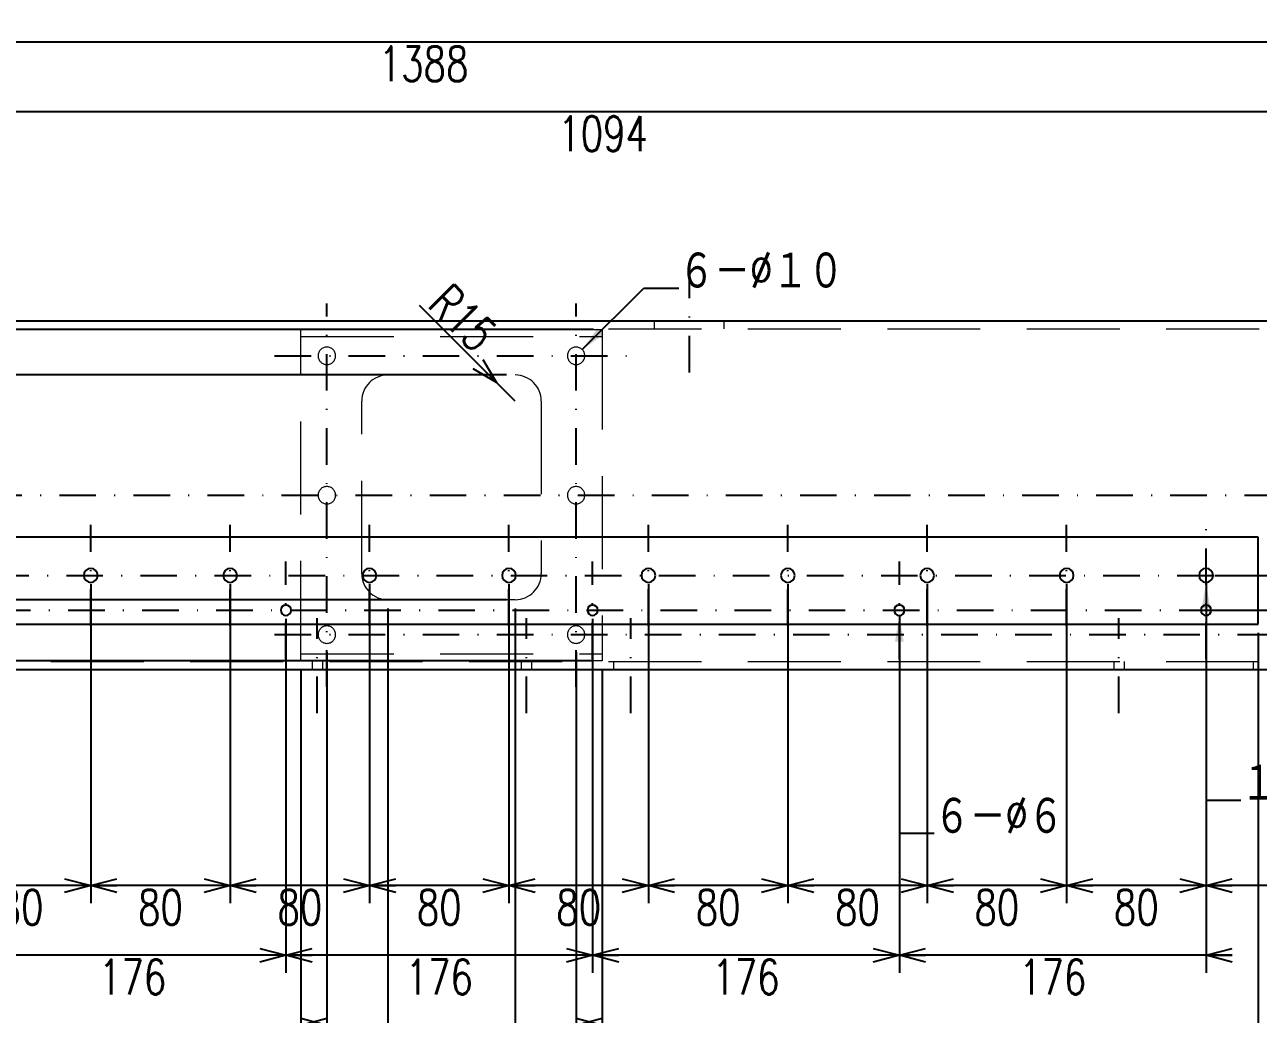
# Model space of a CAD drawing. Header units: millimetres. Extents: x 5 to 415, y 5 to 292.
# Drawn here: x 164.2 to 305.8, y 64.7 to 178.3 of the extents above; entities that cross this region are included whole.
import ezdxf

# ---------------------------------------------------------------- set-up
doc = ezdxf.new("R2010")
doc.units = ezdxf.units.MM
doc.header["$LTSCALE"] = 8.4
doc.linetypes.add('DASHDOT', pattern=[1, 0.5, -0.25, 0, -0.25])
doc.linetypes.add('HIDDEN', pattern=[1.905, 1.27, -0.635])
doc.layers.add('1', color=7, linetype='CONTINUOUS')
doc.styles.add('VF003', font='txt.shx', dxfattribs={"width": 0.75})
doc.dimstyles.new('GEN002', dxfattribs={"dimtxt": 4, "dimasz": 3, "dimexe": 2, "dimexo": 1, "dimgap": 0.5, "dimtad": 3, "dimlfac": 5, "dimdsep": 46, "dimtxsty": 'VF003', "dimblk1": 'OPEN30', "dimblk2": 'OPEN30', "dimsah": 1, "dimcen": 1, "dimclrd": 3, "dimclre": 3, "dimclrt": 7, "dimazin": 3, "dimtfac": 1, "dimtmove": 0, "dimatfit": 3})
doc.dimstyles.new('GEN003', dxfattribs={"dimtxt": 4, "dimasz": 3, "dimexe": 2, "dimexo": 1, "dimgap": 0.5, "dimtad": 3, "dimlfac": 5, "dimdsep": 46, "dimtxsty": 'VF003', "dimblk1": 'OPEN30', "dimblk2": 'OPEN30', "dimsah": 1, "dimcen": 1, "dimclrd": 3, "dimclre": 3, "dimclrt": 7, "dimazin": 3, "dimtfac": 1, "dimtmove": 0, "dimatfit": 3})
doc.dimstyles.new('GEN004', dxfattribs={"dimtxt": 4, "dimasz": 3, "dimexe": 2, "dimexo": 1, "dimgap": 0.5, "dimtad": 3, "dimlfac": 5, "dimdsep": 46, "dimtxsty": 'VF003', "dimblk1": 'OPEN30', "dimblk2": 'OPEN30', "dimsah": 1, "dimcen": 1, "dimclrd": 3, "dimclre": 3, "dimclrt": 7, "dimazin": 3, "dimtfac": 1, "dimtmove": 0, "dimatfit": 3})
doc.dimstyles.new('GEN005', dxfattribs={"dimtxt": 4, "dimasz": 3, "dimexe": 2, "dimexo": 1, "dimgap": 0.5, "dimtad": 3, "dimlfac": 5, "dimdsep": 46, "dimtxsty": 'VF003', "dimblk1": 'OPEN30', "dimblk2": 'OPEN30', "dimsah": 1, "dimcen": 1, "dimclrd": 3, "dimclre": 3, "dimclrt": 7, "dimazin": 3, "dimtfac": 1, "dimtmove": 0, "dimatfit": 3})
doc.dimstyles.new('GEN006', dxfattribs={"dimtxt": 4, "dimasz": 3, "dimexe": 2, "dimexo": 1, "dimgap": 0.5, "dimtad": 3, "dimlfac": 5, "dimdsep": 46, "dimtxsty": 'VF003', "dimblk1": 'OPEN30', "dimblk2": 'OPEN30', "dimsah": 1, "dimcen": 1, "dimclrd": 3, "dimclre": 3, "dimclrt": 7, "dimazin": 3, "dimtfac": 1, "dimtmove": 0, "dimatfit": 3})
doc.dimstyles.new('GEN007', dxfattribs={"dimtxt": 4, "dimasz": 3, "dimexe": 2, "dimexo": 1, "dimgap": 0.5, "dimtad": 3, "dimlfac": 5, "dimdsep": 46, "dimtxsty": 'VF003', "dimblk1": 'OPEN30', "dimblk2": 'OPEN30', "dimsah": 1, "dimcen": 1, "dimclrd": 3, "dimclre": 3, "dimclrt": 7, "dimazin": 3, "dimtfac": 1, "dimtmove": 0, "dimatfit": 3})
doc.dimstyles.new('GEN008', dxfattribs={"dimtxt": 4, "dimasz": 3, "dimexe": 2, "dimexo": 1, "dimgap": 0.5, "dimtad": 3, "dimlfac": 5, "dimdsep": 46, "dimtxsty": 'VF003', "dimblk1": 'OPEN30', "dimblk2": 'OPEN30', "dimsah": 1, "dimcen": 1, "dimclrd": 3, "dimclre": 3, "dimclrt": 7, "dimazin": 3, "dimtfac": 1, "dimtmove": 0, "dimatfit": 3})
doc.dimstyles.new('GEN009', dxfattribs={"dimtxt": 4, "dimasz": 3, "dimexe": 2, "dimexo": 1, "dimgap": 0.5, "dimtad": 3, "dimlfac": 5, "dimdsep": 46, "dimtxsty": 'VF003', "dimblk1": 'OPEN30', "dimblk2": 'OPEN30', "dimsah": 1, "dimcen": 1, "dimclrd": 3, "dimclre": 3, "dimclrt": 7, "dimazin": 3, "dimtfac": 1, "dimtmove": 0, "dimatfit": 3})
doc.dimstyles.new('GEN010', dxfattribs={"dimtxt": 4, "dimasz": 3, "dimexe": 2, "dimexo": 1, "dimgap": 0.5, "dimtad": 3, "dimlfac": 5, "dimdsep": 46, "dimtxsty": 'VF003', "dimblk1": 'OPEN30', "dimblk2": 'OPEN30', "dimsah": 1, "dimcen": 1, "dimclrd": 3, "dimclre": 3, "dimclrt": 7, "dimazin": 3, "dimtfac": 1, "dimtmove": 0, "dimatfit": 3})
doc.dimstyles.new('GEN011', dxfattribs={"dimtxt": 4, "dimasz": 3, "dimexe": 2, "dimexo": 1, "dimgap": 0.5, "dimtad": 3, "dimlfac": 5, "dimdsep": 46, "dimtxsty": 'VF003', "dimblk1": 'OPEN30', "dimblk2": 'OPEN30', "dimsah": 1, "dimcen": 1, "dimclrd": 3, "dimclre": 3, "dimclrt": 7, "dimazin": 3, "dimtfac": 1, "dimtmove": 0, "dimatfit": 3})
doc.dimstyles.new('GEN014', dxfattribs={"dimtxt": 4, "dimasz": 3, "dimexe": 2, "dimexo": 1, "dimgap": 0.5, "dimtad": 3, "dimlfac": 5, "dimdsep": 46, "dimtxsty": 'VF003', "dimblk1": 'OPEN30', "dimblk2": 'OPEN30', "dimsah": 1, "dimcen": 1, "dimclrd": 3, "dimclre": 3, "dimclrt": 7, "dimazin": 3, "dimtfac": 1, "dimtmove": 0, "dimatfit": 3})
doc.dimstyles.new('GEN015', dxfattribs={"dimtxt": 4, "dimasz": 3, "dimexe": 2, "dimexo": 1, "dimgap": 0.5, "dimtad": 3, "dimlfac": 5, "dimdsep": 46, "dimtxsty": 'VF003', "dimblk1": 'OPEN30', "dimblk2": 'OPEN30', "dimsah": 1, "dimcen": 1, "dimclrd": 3, "dimclre": 3, "dimclrt": 7, "dimazin": 3, "dimtfac": 1, "dimtmove": 0, "dimatfit": 3})
doc.dimstyles.new('GEN016', dxfattribs={"dimtxt": 4, "dimasz": 3, "dimexe": 2, "dimexo": 1, "dimgap": 0.5, "dimtad": 3, "dimlfac": 5, "dimdsep": 46, "dimtxsty": 'VF003', "dimblk1": 'OPEN30', "dimblk2": 'OPEN30', "dimsah": 1, "dimcen": 1, "dimclrd": 3, "dimclre": 3, "dimclrt": 7, "dimazin": 3, "dimtfac": 1, "dimtmove": 0, "dimatfit": 3})
doc.dimstyles.new('GEN017', dxfattribs={"dimtxt": 4, "dimasz": 3, "dimexe": 2, "dimexo": 1, "dimgap": 0.5, "dimtad": 3, "dimlfac": 5, "dimdsep": 46, "dimtxsty": 'VF003', "dimblk1": 'OPEN30', "dimblk2": 'OPEN30', "dimsah": 1, "dimcen": 1, "dimclrd": 3, "dimclre": 3, "dimclrt": 7, "dimazin": 3, "dimtfac": 1, "dimtmove": 0, "dimatfit": 3})
doc.dimstyles.new('GEN019', dxfattribs={"dimtxt": 4, "dimasz": 3, "dimexe": 2, "dimexo": 1, "dimgap": 0.5, "dimtad": 3, "dimlfac": 5, "dimdsep": 46, "dimtxsty": 'VF003', "dimblk1": 'OPEN30', "dimblk2": 'OPEN30', "dimsah": 1, "dimcen": 1, "dimclrd": 3, "dimclre": 3, "dimclrt": 7, "dimazin": 3, "dimtfac": 1, "dimtmove": 0, "dimatfit": 3})
doc.dimstyles.new('GEN020', dxfattribs={"dimtxt": 4, "dimasz": 3, "dimexe": 2, "dimexo": 1, "dimgap": 0.5, "dimtad": 3, "dimlfac": 5, "dimdsep": 46, "dimtxsty": 'VF003', "dimblk1": 'OPEN30', "dimblk2": 'OPEN30', "dimsah": 1, "dimcen": 1, "dimclrd": 3, "dimclre": 3, "dimclrt": 7, "dimazin": 3, "dimtfac": 1, "dimtmove": 0, "dimatfit": 3})
doc.dimstyles.new('GEN021', dxfattribs={"dimtxt": 4, "dimasz": 3, "dimexe": 2, "dimexo": 1, "dimgap": 0.5, "dimtad": 3, "dimlfac": 5, "dimdsep": 46, "dimtxsty": 'VF003', "dimblk1": 'OPEN30', "dimblk2": 'OPEN30', "dimsah": 1, "dimcen": 1, "dimclrd": 3, "dimclre": 3, "dimclrt": 7, "dimazin": 3, "dimtfac": 1, "dimtmove": 0, "dimatfit": 3})
doc.dimstyles.new('GEN022', dxfattribs={"dimtxt": 4, "dimasz": 3, "dimexe": 2, "dimexo": 1, "dimgap": 0.5, "dimtad": 3, "dimlfac": 5, "dimdsep": 46, "dimtxsty": 'VF003', "dimblk1": 'OPEN30', "dimblk2": 'OPEN30', "dimsah": 1, "dimcen": 1, "dimclrd": 3, "dimclre": 3, "dimclrt": 7, "dimazin": 3, "dimtfac": 1, "dimtmove": 0, "dimatfit": 3})
doc.dimstyles.new('GEN023', dxfattribs={"dimtxt": 4, "dimasz": 3, "dimexe": 2, "dimexo": 1, "dimgap": 0.5, "dimtad": 3, "dimlfac": 5, "dimdsep": 46, "dimtxsty": 'VF003', "dimblk1": 'OPEN30', "dimblk2": 'OPEN30', "dimsah": 1, "dimcen": 1, "dimclrd": 3, "dimclre": 3, "dimclrt": 7, "dimazin": 3, "dimtfac": 1, "dimtmove": 0, "dimatfit": 3})
doc.dimstyles.new('GEN024', dxfattribs={"dimtxt": 4, "dimasz": 3, "dimexe": 2, "dimexo": 1, "dimgap": 0.5, "dimtad": 3, "dimlfac": 5, "dimdsep": 46, "dimtxsty": 'VF003', "dimblk1": 'OPEN30', "dimblk2": 'OPEN30', "dimsah": 1, "dimcen": 1, "dimclrd": 3, "dimclre": 3, "dimclrt": 7, "dimazin": 3, "dimtfac": 1, "dimtmove": 0, "dimatfit": 3})
doc.dimstyles.new('GEN025', dxfattribs={"dimtxt": 4, "dimasz": 3, "dimexe": 2, "dimexo": 1, "dimgap": 0.5, "dimtad": 3, "dimlfac": 5, "dimdsep": 46, "dimtxsty": 'VF003', "dimblk1": 'OPEN30', "dimblk2": 'OPEN30', "dimsah": 1, "dimcen": 1, "dimclrd": 3, "dimclre": 3, "dimclrt": 7, "dimazin": 3, "dimtfac": 1, "dimtmove": 0, "dimatfit": 3})
doc.dimstyles.new('GEN032', dxfattribs={"dimtxt": 4, "dimasz": 3, "dimexe": 2, "dimexo": 1, "dimgap": 0.5, "dimtad": 3, "dimlfac": 5, "dimdsep": 46, "dimtxsty": 'VF003', "dimblk1": 'OPEN30', "dimblk2": 'OPEN30', "dimsah": 1, "dimcen": 1, "dimclrd": 3, "dimclre": 3, "dimclrt": 7, "dimazin": 3, "dimtfac": 1, "dimtmove": 0, "dimatfit": 3})
doc.dimstyles.new('GEN034', dxfattribs={"dimtxt": 4, "dimasz": 3, "dimexe": 2, "dimexo": 1, "dimgap": 0.5, "dimtad": 3, "dimlfac": 5, "dimdsep": 46, "dimtxsty": 'VF003', "dimblk1": 'OPEN30', "dimblk2": 'OPEN30', "dimsah": 1, "dimcen": 1, "dimclrd": 3, "dimclre": 3, "dimclrt": 7, "dimazin": 3, "dimtfac": 1, "dimtmove": 0, "dimatfit": 3})
doc.dimstyles.new('GEN044', dxfattribs={"dimtxt": 4, "dimasz": 3, "dimexe": 2, "dimexo": 1, "dimgap": 0.5, "dimtad": 3, "dimlfac": 5, "dimdsep": 46, "dimtxsty": 'VF003', "dimblk1": 'OPEN30', "dimblk2": 'OPEN30', "dimsah": 1, "dimcen": 1, "dimclrd": 3, "dimclre": 3, "dimclrt": 7, "dimazin": 3, "dimtfac": 1, "dimtmove": 0, "dimatfit": 3})
doc.dimstyles.new('GEN045', dxfattribs={"dimtxt": 4, "dimasz": 3, "dimexe": 2, "dimexo": 1, "dimgap": 0.5, "dimtad": 3, "dimlfac": 5, "dimdsep": 46, "dimtxsty": 'VF003', "dimblk1": 'OPEN30', "dimblk2": 'OPEN30', "dimsah": 1, "dimcen": 1, "dimclrd": 3, "dimclre": 3, "dimclrt": 7, "dimazin": 3, "dimtfac": 1, "dimtmove": 0, "dimatfit": 3})
doc.dimstyles.new('GEN050', dxfattribs={"dimtxt": 4, "dimasz": 3, "dimexe": 2, "dimexo": 1, "dimgap": 0.5, "dimtad": 3, "dimlfac": 5, "dimdsep": 46, "dimtxsty": 'VF003', "dimblk1": 'OPEN30', "dimblk2": 'OPEN30', "dimsah": 1, "dimcen": 1, "dimclrd": 3, "dimclre": 3, "dimclrt": 7, "dimazin": 3, "dimtfac": 1, "dimtmove": 0, "dimatfit": 3})
doc.dimstyles.new('GEN051', dxfattribs={"dimtxt": 4, "dimasz": 3, "dimexe": 2, "dimexo": 1, "dimgap": 0.5, "dimtad": 3, "dimlfac": 5, "dimdsep": 46, "dimtxsty": 'VF003', "dimblk1": 'OPEN30', "dimblk2": 'OPEN30', "dimsah": 1, "dimcen": 1, "dimclrd": 3, "dimclre": 3, "dimclrt": 7, "dimazin": 3, "dimtfac": 1, "dimtmove": 0, "dimatfit": 3})
doc.dimstyles.new('GEN052', dxfattribs={"dimtxt": 4, "dimasz": 3, "dimexe": 2, "dimexo": 1, "dimgap": 0.5, "dimtad": 3, "dimlfac": 5, "dimdsep": 46, "dimtxsty": 'VF003', "dimblk1": 'OPEN30', "dimblk2": 'OPEN30', "dimsah": 1, "dimcen": 1, "dimclrd": 3, "dimclre": 3, "dimclrt": 7, "dimazin": 3, "dimtfac": 1, "dimtmove": 0, "dimatfit": 3})
doc.dimstyles.new('GEN053', dxfattribs={"dimtxt": 4, "dimasz": 3, "dimexe": 2, "dimexo": 1, "dimgap": 0.5, "dimtad": 3, "dimlfac": 5, "dimdsep": 46, "dimtxsty": 'VF003', "dimblk1": 'OPEN30', "dimblk2": 'OPEN30', "dimsah": 1, "dimcen": 1, "dimclrd": 3, "dimclre": 3, "dimclrt": 7, "dimazin": 3, "dimtfac": 1, "dimtmove": 0, "dimatfit": 3})
doc.dimstyles.new('GEN055', dxfattribs={"dimtxt": 4, "dimasz": 3, "dimexe": 2, "dimexo": 1, "dimgap": 0.5, "dimtad": 3, "dimlfac": 5, "dimdsep": 46, "dimtxsty": 'VF003', "dimblk1": 'OPEN30', "dimblk2": 'OPEN30', "dimsah": 1, "dimcen": 1, "dimclrd": 3, "dimclre": 3, "dimclrt": 7, "dimazin": 3, "dimtfac": 1, "dimtmove": 0, "dimatfit": 3})
doc.dimstyles.new('GENLDR', dxfattribs={"dimtxt": 4, "dimasz": 3, "dimexe": 2, "dimexo": 1, "dimgap": 0.5, "dimtad": 3, "dimlfac": 5, "dimdsep": 46, "dimtxsty": 'VF003', "dimblk1": 'OPEN30', "dimblk2": 'OPEN30', "dimsah": 1, "dimcen": 1, "dimclrd": 3, "dimclre": 3, "dimclrt": 7, "dimazin": 3, "dimtfac": 1, "dimtmove": 0, "dimatfit": 3})

# ---------------------------------------------------------------- blocks, each defined once
blk = doc.blocks.new('_OPEN30')
at = {"color": 0, "linetype": 'BYBLOCK'}
blk.add_line((0, 0), (-1, 0), dxfattribs=at)
blk.add_lwpolyline([(-1, 0.259), (0, 0), (-1, -0.259)], dxfattribs=at)
blk = doc.blocks.new('*D2')
at = {"color": 3}
for p, q in [((299.8, 114.1), (299.8, 77.5)), ((343, 107.3), (343, 77.5)), ((346, 79.5), (296.8, 79.5))]:
    blk.add_line(p, q, dxfattribs=at)
at = {"layer": 'Defpoints'}
for p in [(299.8, 115.1), (343, 108.3), (343, 79.5)]:
    blk.add_point(p, dxfattribs=at)
at = {"layer": '1', "color": 3, "xscale": 3, "yscale": 3}
blk.add_blockref('_OPEN30', (299.8, 79.5), dxfattribs=at)
at = {"layer": '1', "color": 3, "xscale": 3, "yscale": 3, "rotation": 180}
blk.add_blockref('_OPEN30', (343, 79.5), dxfattribs=at)
at = {"layer": '1', "color": 7, "insert": (321.4, 77), "char_height": 4, "attachment_point": 5, "style": 'VF003'}
blk.add_mtext('216', dxfattribs=at)
blk = doc.blocks.new('*D3')
at = {"color": 3}
for p, q in [((283.8, 114.1), (283.8, 77.5)), ((299.8, 114.1), (299.8, 77.5)), ((302.8, 79.5), (280.8, 79.5))]:
    blk.add_line(p, q, dxfattribs=at)
at = {"layer": 'Defpoints'}
for p in [(283.8, 115.1), (299.8, 115.1), (299.8, 79.5)]:
    blk.add_point(p, dxfattribs=at)
at = {"layer": '1', "color": 3, "xscale": 3, "yscale": 3}
blk.add_blockref('_OPEN30', (283.8, 79.5), dxfattribs=at)
at = {"layer": '1', "color": 3, "xscale": 3, "yscale": 3, "rotation": 180}
blk.add_blockref('_OPEN30', (299.8, 79.5), dxfattribs=at)
at = {"layer": '1', "color": 7, "insert": (291.8, 77), "char_height": 4, "attachment_point": 5, "style": 'VF003'}
blk.add_mtext('80', dxfattribs=at)
blk = doc.blocks.new('*D4')
at = {"color": 3}
for p, q in [((267.8, 114.1), (267.8, 77.5)), ((283.8, 114.1), (283.8, 77.5)), ((286.8, 79.5), (264.8, 79.5))]:
    blk.add_line(p, q, dxfattribs=at)
at = {"layer": 'Defpoints'}
for p in [(267.8, 115.1), (283.8, 115.1), (283.8, 79.5)]:
    blk.add_point(p, dxfattribs=at)
at = {"layer": '1', "color": 3, "xscale": 3, "yscale": 3}
blk.add_blockref('_OPEN30', (267.8, 79.5), dxfattribs=at)
at = {"layer": '1', "color": 3, "xscale": 3, "yscale": 3, "rotation": 180}
blk.add_blockref('_OPEN30', (283.8, 79.5), dxfattribs=at)
at = {"layer": '1', "color": 7, "insert": (275.8, 77), "char_height": 4, "attachment_point": 5, "style": 'VF003'}
blk.add_mtext('80', dxfattribs=at)
blk = doc.blocks.new('*D5')
at = {"color": 3}
for p, q in [((251.8, 114.1), (251.8, 77.5)), ((267.8, 114.1), (267.8, 77.5)), ((270.8, 79.5), (248.8, 79.5))]:
    blk.add_line(p, q, dxfattribs=at)
at = {"layer": 'Defpoints'}
for p in [(251.8, 115.1), (267.8, 115.1), (267.8, 79.5)]:
    blk.add_point(p, dxfattribs=at)
at = {"layer": '1', "color": 3, "xscale": 3, "yscale": 3}
blk.add_blockref('_OPEN30', (251.8, 79.5), dxfattribs=at)
at = {"layer": '1', "color": 3, "xscale": 3, "yscale": 3, "rotation": 180}
blk.add_blockref('_OPEN30', (267.8, 79.5), dxfattribs=at)
at = {"layer": '1', "color": 7, "insert": (259.8, 77), "char_height": 4, "attachment_point": 5, "style": 'VF003'}
blk.add_mtext('80', dxfattribs=at)
blk = doc.blocks.new('*D6')
at = {"color": 3}
for p, q in [((235.8, 114.1), (235.8, 77.5)), ((251.8, 114.1), (251.8, 77.5)), ((254.8, 79.5), (232.8, 79.5))]:
    blk.add_line(p, q, dxfattribs=at)
at = {"layer": 'Defpoints'}
for p in [(235.8, 115.1), (251.8, 115.1), (251.8, 79.5)]:
    blk.add_point(p, dxfattribs=at)
at = {"layer": '1', "color": 3, "xscale": 3, "yscale": 3}
blk.add_blockref('_OPEN30', (235.8, 79.5), dxfattribs=at)
at = {"layer": '1', "color": 3, "xscale": 3, "yscale": 3, "rotation": 180}
blk.add_blockref('_OPEN30', (251.8, 79.5), dxfattribs=at)
at = {"layer": '1', "color": 7, "insert": (243.8, 77), "char_height": 4, "attachment_point": 5, "style": 'VF003'}
blk.add_mtext('80', dxfattribs=at)
blk = doc.blocks.new('*D7')
at = {"color": 3}
for p, q in [((219.8, 114.1), (219.8, 77.5)), ((235.8, 114.1), (235.8, 77.5)), ((238.8, 79.5), (216.8, 79.5))]:
    blk.add_line(p, q, dxfattribs=at)
at = {"layer": 'Defpoints'}
for p in [(219.8, 115.1), (235.8, 115.1), (235.8, 79.5)]:
    blk.add_point(p, dxfattribs=at)
at = {"layer": '1', "color": 3, "xscale": 3, "yscale": 3}
blk.add_blockref('_OPEN30', (219.8, 79.5), dxfattribs=at)
at = {"layer": '1', "color": 3, "xscale": 3, "yscale": 3, "rotation": 180}
blk.add_blockref('_OPEN30', (235.8, 79.5), dxfattribs=at)
at = {"layer": '1', "color": 7, "insert": (227.8, 77), "char_height": 4, "attachment_point": 5, "style": 'VF003'}
blk.add_mtext('80', dxfattribs=at)
blk = doc.blocks.new('*D8')
at = {"color": 3}
for p, q in [((203.8, 114.1), (203.8, 77.5)), ((219.8, 114.1), (219.8, 77.5)), ((222.8, 79.5), (200.8, 79.5))]:
    blk.add_line(p, q, dxfattribs=at)
at = {"layer": 'Defpoints'}
for p in [(203.8, 115.1), (219.8, 115.1), (219.8, 79.5)]:
    blk.add_point(p, dxfattribs=at)
at = {"layer": '1', "color": 3, "xscale": 3, "yscale": 3}
blk.add_blockref('_OPEN30', (203.8, 79.5), dxfattribs=at)
at = {"layer": '1', "color": 3, "xscale": 3, "yscale": 3, "rotation": 180}
blk.add_blockref('_OPEN30', (219.8, 79.5), dxfattribs=at)
at = {"layer": '1', "color": 7, "insert": (211.8, 77), "char_height": 4, "attachment_point": 5, "style": 'VF003'}
blk.add_mtext('80', dxfattribs=at)
blk = doc.blocks.new('*D9')
at = {"color": 3}
for p, q in [((187.8, 114.1), (187.8, 77.5)), ((203.8, 114.1), (203.8, 77.5)), ((206.8, 79.5), (184.8, 79.5))]:
    blk.add_line(p, q, dxfattribs=at)
at = {"layer": 'Defpoints'}
for p in [(187.8, 115.1), (203.8, 115.1), (203.8, 79.5)]:
    blk.add_point(p, dxfattribs=at)
at = {"layer": '1', "color": 3, "xscale": 3, "yscale": 3}
blk.add_blockref('_OPEN30', (187.8, 79.5), dxfattribs=at)
at = {"layer": '1', "color": 3, "xscale": 3, "yscale": 3, "rotation": 180}
blk.add_blockref('_OPEN30', (203.8, 79.5), dxfattribs=at)
at = {"layer": '1', "color": 7, "insert": (195.8, 77), "char_height": 4, "attachment_point": 5, "style": 'VF003'}
blk.add_mtext('80', dxfattribs=at)
blk = doc.blocks.new('*D10')
at = {"color": 3}
for p, q in [((171.8, 114.1), (171.8, 77.5)), ((187.8, 114.1), (187.8, 77.5)), ((190.8, 79.5), (168.8, 79.5))]:
    blk.add_line(p, q, dxfattribs=at)
at = {"layer": 'Defpoints'}
for p in [(171.8, 115.1), (187.8, 115.1), (187.8, 79.5)]:
    blk.add_point(p, dxfattribs=at)
at = {"layer": '1', "color": 3, "xscale": 3, "yscale": 3}
blk.add_blockref('_OPEN30', (171.8, 79.5), dxfattribs=at)
at = {"layer": '1', "color": 3, "xscale": 3, "yscale": 3, "rotation": 180}
blk.add_blockref('_OPEN30', (187.8, 79.5), dxfattribs=at)
at = {"layer": '1', "color": 7, "insert": (179.8, 77), "char_height": 4, "attachment_point": 5, "style": 'VF003'}
blk.add_mtext('80', dxfattribs=at)
blk = doc.blocks.new('*D11')
at = {"color": 3}
for p, q in [((155.8, 114.1), (155.8, 77.5)), ((171.8, 114.1), (171.8, 77.5)), ((174.8, 79.5), (152.8, 79.5))]:
    blk.add_line(p, q, dxfattribs=at)
at = {"layer": 'Defpoints'}
for p in [(155.8, 115.1), (171.8, 115.1), (171.8, 79.5)]:
    blk.add_point(p, dxfattribs=at)
at = {"layer": '1', "color": 3, "xscale": 3, "yscale": 3}
blk.add_blockref('_OPEN30', (155.8, 79.5), dxfattribs=at)
at = {"layer": '1', "color": 3, "xscale": 3, "yscale": 3, "rotation": 180}
blk.add_blockref('_OPEN30', (171.8, 79.5), dxfattribs=at)
at = {"layer": '1', "color": 7, "insert": (163.8, 77), "char_height": 4, "attachment_point": 5, "style": 'VF003'}
blk.add_mtext('80', dxfattribs=at)
blk = doc.blocks.new('*D14')
at = {"color": 3}
for p, q in [((264.6, 110.1), (264.6, 69.5)), ((299.8, 110.1), (299.8, 69.5)), ((302.8, 71.5), (261.6, 71.5))]:
    blk.add_line(p, q, dxfattribs=at)
at = {"layer": 'Defpoints'}
for p in [(264.6, 111.1), (299.8, 111.1), (299.8, 71.5)]:
    blk.add_point(p, dxfattribs=at)
at = {"layer": '1', "color": 3, "xscale": 3, "yscale": 3}
blk.add_blockref('_OPEN30', (264.6, 71.5), dxfattribs=at)
at = {"layer": '1', "color": 3, "xscale": 3, "yscale": 3, "rotation": 180}
blk.add_blockref('_OPEN30', (299.8, 71.5), dxfattribs=at)
at = {"layer": '1', "color": 7, "insert": (282.2, 69), "char_height": 4, "attachment_point": 5, "style": 'VF003'}
blk.add_mtext('176', dxfattribs=at)
blk = doc.blocks.new('*D15')
at = {"color": 3}
for p, q in [((229.4, 110.1), (229.4, 69.5)), ((264.6, 110.1), (264.6, 69.5)), ((267.6, 71.5), (226.4, 71.5))]:
    blk.add_line(p, q, dxfattribs=at)
at = {"layer": 'Defpoints'}
for p in [(229.4, 111.1), (264.6, 111.1), (264.6, 71.5)]:
    blk.add_point(p, dxfattribs=at)
at = {"layer": '1', "color": 3, "xscale": 3, "yscale": 3}
blk.add_blockref('_OPEN30', (229.4, 71.5), dxfattribs=at)
at = {"layer": '1', "color": 3, "xscale": 3, "yscale": 3, "rotation": 180}
blk.add_blockref('_OPEN30', (264.6, 71.5), dxfattribs=at)
at = {"layer": '1', "color": 7, "insert": (247, 69), "char_height": 4, "attachment_point": 5, "style": 'VF003'}
blk.add_mtext('176', dxfattribs=at)
blk = doc.blocks.new('*D16')
at = {"color": 3}
for p, q in [((194.2, 110.1), (194.2, 69.5)), ((229.4, 110.1), (229.4, 69.5)), ((232.4, 71.5), (191.2, 71.5))]:
    blk.add_line(p, q, dxfattribs=at)
at = {"layer": 'Defpoints'}
for p in [(194.2, 111.1), (229.4, 111.1), (229.4, 71.5)]:
    blk.add_point(p, dxfattribs=at)
at = {"layer": '1', "color": 3, "xscale": 3, "yscale": 3}
blk.add_blockref('_OPEN30', (194.2, 71.5), dxfattribs=at)
at = {"layer": '1', "color": 3, "xscale": 3, "yscale": 3, "rotation": 180}
blk.add_blockref('_OPEN30', (229.4, 71.5), dxfattribs=at)
at = {"layer": '1', "color": 7, "insert": (211.8, 69), "char_height": 4, "attachment_point": 5, "style": 'VF003'}
blk.add_mtext('176', dxfattribs=at)
blk = doc.blocks.new('*D17')
at = {"color": 3}
for p, q in [((159, 110.1), (159, 69.5)), ((194.2, 110.1), (194.2, 69.5)), ((197.2, 71.5), (156, 71.5))]:
    blk.add_line(p, q, dxfattribs=at)
at = {"layer": 'Defpoints'}
for p in [(159, 111.1), (194.2, 111.1), (194.2, 71.5)]:
    blk.add_point(p, dxfattribs=at)
at = {"layer": '1', "color": 3, "xscale": 3, "yscale": 3}
blk.add_blockref('_OPEN30', (159, 71.5), dxfattribs=at)
at = {"layer": '1', "color": 3, "xscale": 3, "yscale": 3, "rotation": 180}
blk.add_blockref('_OPEN30', (194.2, 71.5), dxfattribs=at)
at = {"layer": '1', "color": 7, "insert": (176.6, 69), "char_height": 4, "attachment_point": 5, "style": 'VF003'}
blk.add_mtext('176', dxfattribs=at)
blk = doc.blocks.new('*D19')
at = {"color": 3}
for p, q in [((227.5, 106.3), (227.5, 61.5)), ((230.5, 104.3), (230.5, 61.5)), ((230.5, 63.5), (227.5, 63.5))]:
    blk.add_line(p, q, dxfattribs=at)
at = {"layer": 'Defpoints'}
for p in [(227.5, 107.3), (230.5, 105.3), (230.5, 63.5)]:
    blk.add_point(p, dxfattribs=at)
at = {"layer": '1', "color": 3, "xscale": 3, "yscale": 3}
blk.add_blockref('_OPEN30', (230.5, 63.5), dxfattribs=at)
at = {"layer": '1', "color": 3, "xscale": 3, "yscale": 3, "rotation": 180}
blk.add_blockref('_OPEN30', (227.5, 63.5), dxfattribs=at)
at = {"layer": '1', "color": 7, "insert": (229, 59), "char_height": 4, "attachment_point": 5, "style": 'VF003'}
blk.add_mtext('15', dxfattribs=at)
blk = doc.blocks.new('*D20')
at = {"color": 3}
for p, q in [((198.9, 106.3), (198.9, 61.5)), ((227.5, 106.3), (227.5, 61.5)), ((230.5, 63.5), (195.9, 63.5))]:
    blk.add_line(p, q, dxfattribs=at)
at = {"layer": 'Defpoints'}
for p in [(198.9, 107.3), (227.5, 107.3), (227.5, 63.5)]:
    blk.add_point(p, dxfattribs=at)
at = {"layer": '1', "color": 3, "xscale": 3, "yscale": 3}
blk.add_blockref('_OPEN30', (198.9, 63.5), dxfattribs=at)
at = {"layer": '1', "color": 3, "xscale": 3, "yscale": 3, "rotation": 180}
blk.add_blockref('_OPEN30', (227.5, 63.5), dxfattribs=at)
at = {"layer": '1', "color": 7, "insert": (213.2, 61), "char_height": 4, "attachment_point": 5, "style": 'VF003'}
blk.add_mtext('143', dxfattribs=at)
blk = doc.blocks.new('*D21')
at = {"color": 3}
for p, q in [((198.9, 106.3), (198.9, 61.5)), ((195.9, 104.3), (195.9, 61.5)), ((198.9, 63.5), (195.9, 63.5))]:
    blk.add_line(p, q, dxfattribs=at)
at = {"layer": 'Defpoints'}
for p in [(198.9, 107.3), (195.9, 105.3), (198.9, 63.5)]:
    blk.add_point(p, dxfattribs=at)
at = {"layer": '1', "color": 3, "xscale": 3, "yscale": 3}
blk.add_blockref('_OPEN30', (198.9, 63.5), dxfattribs=at)
at = {"layer": '1', "color": 3, "xscale": 3, "yscale": 3, "rotation": 180}
blk.add_blockref('_OPEN30', (195.9, 63.5), dxfattribs=at)
at = {"layer": '1', "color": 7, "insert": (197.4, 59), "char_height": 4, "attachment_point": 5, "style": 'VF003'}
blk.add_mtext('15', dxfattribs=at)
blk = doc.blocks.new('*D22')
at = {"color": 3}
for p, q in [((220.5, 111.3), (220.5, 53.5)), ((227.5, 106.3), (227.5, 53.5)), ((230.5, 55.5), (217.5, 55.5))]:
    blk.add_line(p, q, dxfattribs=at)
at = {"layer": 'Defpoints'}
for p in [(220.5, 112.3), (227.5, 107.3), (227.5, 55.5)]:
    blk.add_point(p, dxfattribs=at)
at = {"layer": '1', "color": 3, "xscale": 3, "yscale": 3}
blk.add_blockref('_OPEN30', (220.5, 55.5), dxfattribs=at)
at = {"layer": '1', "color": 3, "xscale": 3, "yscale": 3, "rotation": 180}
blk.add_blockref('_OPEN30', (227.5, 55.5), dxfattribs=at)
at = {"layer": '1', "color": 7, "insert": (224, 53), "char_height": 4, "attachment_point": 5, "style": 'VF003'}
blk.add_mtext('35', dxfattribs=at)
blk = doc.blocks.new('*D23')
at = {"color": 3}
for p, q in [((205.9, 111.3), (205.9, 53.5)), ((220.5, 111.3), (220.5, 53.5)), ((223.5, 55.5), (202.9, 55.5))]:
    blk.add_line(p, q, dxfattribs=at)
at = {"layer": 'Defpoints'}
for p in [(205.9, 112.3), (220.5, 112.3), (220.5, 55.5)]:
    blk.add_point(p, dxfattribs=at)
at = {"layer": '1', "color": 3, "xscale": 3, "yscale": 3}
blk.add_blockref('_OPEN30', (205.9, 55.5), dxfattribs=at)
at = {"layer": '1', "color": 3, "xscale": 3, "yscale": 3, "rotation": 180}
blk.add_blockref('_OPEN30', (220.5, 55.5), dxfattribs=at)
at = {"layer": '1', "color": 7, "insert": (213.2, 53), "char_height": 4, "attachment_point": 5, "style": 'VF003'}
blk.add_mtext('73', dxfattribs=at)
blk = doc.blocks.new('*D24')
at = {"color": 3}
for p, q in [((305.8, 108.5), (305.8, 45.5)), ((340, 103.3), (340, 45.5)), ((343, 47.5), (302.8, 47.5))]:
    blk.add_line(p, q, dxfattribs=at)
at = {"layer": 'Defpoints'}
for p in [(305.8, 109.5), (340, 104.3), (340, 47.5)]:
    blk.add_point(p, dxfattribs=at)
at = {"layer": '1', "color": 3, "xscale": 3, "yscale": 3}
blk.add_blockref('_OPEN30', (305.8, 47.5), dxfattribs=at)
at = {"layer": '1', "color": 3, "xscale": 3, "yscale": 3, "rotation": 180}
blk.add_blockref('_OPEN30', (340, 47.5), dxfattribs=at)
at = {"layer": '1', "color": 7, "insert": (322.9, 45), "char_height": 4, "attachment_point": 5, "style": 'VF003'}
blk.add_mtext('171', dxfattribs=at)
blk = doc.blocks.new('*D25')
at = {"color": 3}
for p, q in [((130, 108.5), (130, 45.5)), ((305.8, 108.5), (305.8, 45.5)), ((308.8, 47.5), (127, 47.5))]:
    blk.add_line(p, q, dxfattribs=at)
at = {"layer": 'Defpoints'}
for p in [(130, 109.5), (305.8, 109.5), (305.8, 47.5)]:
    blk.add_point(p, dxfattribs=at)
at = {"layer": '1', "color": 3, "xscale": 3, "yscale": 3}
blk.add_blockref('_OPEN30', (130, 47.5), dxfattribs=at)
at = {"layer": '1', "color": 3, "xscale": 3, "yscale": 3, "rotation": 180}
blk.add_blockref('_OPEN30', (305.8, 47.5), dxfattribs=at)
at = {"layer": '1', "color": 7, "insert": (217.9, 45), "char_height": 4, "attachment_point": 5, "style": 'VF003'}
blk.add_mtext('879', dxfattribs=at)
blk = doc.blocks.new('*D32')
at = {"color": 3}
for p, q in [((121.2, 145.3), (121.2, 170.3)), ((340, 145.3), (340, 170.3)), ((343, 168.3), (118.2, 168.3))]:
    blk.add_line(p, q, dxfattribs=at)
at = {"layer": 'Defpoints'}
for p in [(340, 168.3), (121.2, 144.3), (340, 144.3)]:
    blk.add_point(p, dxfattribs=at)
at = {"layer": '1', "color": 3, "xscale": 3, "yscale": 3}
blk.add_blockref('_OPEN30', (121.2, 168.3), dxfattribs=at)
at = {"layer": '1', "color": 3, "xscale": 3, "yscale": 3, "rotation": 180}
blk.add_blockref('_OPEN30', (340, 168.3), dxfattribs=at)
at = {"layer": '1', "color": 7, "insert": (230.6, 165.8), "char_height": 4, "attachment_point": 5, "style": 'VF003'}
blk.add_mtext('1094', dxfattribs=at)
blk = doc.blocks.new('*D34')
at = {"color": 3}
for p, q in [((71.2, 145.3), (71.2, 178.3)), ((348.8, 145.3), (348.8, 178.3)), ((351.8, 176.3), (68.2, 176.3))]:
    blk.add_line(p, q, dxfattribs=at)
at = {"layer": 'Defpoints'}
for p in [(348.8, 176.3), (71.2, 144.3), (348.8, 144.3)]:
    blk.add_point(p, dxfattribs=at)
at = {"layer": '1', "color": 3, "xscale": 3, "yscale": 3}
blk.add_blockref('_OPEN30', (71.2, 176.3), dxfattribs=at)
at = {"layer": '1', "color": 3, "xscale": 3, "yscale": 3, "rotation": 180}
blk.add_blockref('_OPEN30', (348.8, 176.3), dxfattribs=at)
at = {"layer": '1', "color": 7, "insert": (210, 173.8), "char_height": 4, "attachment_point": 5, "style": 'VF003'}
blk.add_mtext('1388', dxfattribs=at)
blk = doc.blocks.new('*D44')
at = {"color": 3}
for p, q in [((306.8, 119.5), (398.8, 119.5)), ((396.8, 119.5), (396.8, 115.1)), ((300.8, 115.1), (398.8, 115.1))]:
    blk.add_line(p, q, dxfattribs=at)
at = {"layer": 'Defpoints'}
for p in [(305.8, 119.5), (396.8, 119.5), (299.8, 115.1)]:
    blk.add_point(p, dxfattribs=at)
at = {"layer": '1', "color": 3, "xscale": 3, "yscale": 3}
for p, rotation in [((396.8, 119.5), 90), ((396.8, 115.1), 270)]:
    blk.add_blockref('_OPEN30', p, dxfattribs=dict(at, rotation=rotation))
at = {"layer": '1', "color": 7, "insert": (401.3, 117.3), "char_height": 4, "attachment_point": 5, "rotation": 90, "style": 'VF003'}
blk.add_mtext('22', dxfattribs=at)
blk = doc.blocks.new('*D45')
at = {"color": 3}
for p, q in [((300.8, 115.1), (398.8, 115.1)), ((396.8, 115.1), (396.8, 111.1)), ((300.8, 111.1), (398.8, 111.1))]:
    blk.add_line(p, q, dxfattribs=at)
at = {"layer": 'Defpoints'}
for p in [(299.8, 115.1), (396.8, 115.1), (299.8, 111.1)]:
    blk.add_point(p, dxfattribs=at)
at = {"layer": '1', "color": 3, "xscale": 3, "yscale": 3}
for p, rotation in [((396.8, 115.1), 90), ((396.8, 111.1), 270)]:
    blk.add_blockref('_OPEN30', p, dxfattribs=dict(at, rotation=rotation))
at = {"layer": '1', "color": 7, "insert": (401.3, 113.1), "char_height": 4, "attachment_point": 5, "rotation": 90, "style": 'VF003'}
blk.add_mtext('20', dxfattribs=at)
blk = doc.blocks.new('*D50')
at = {"color": 3}
for p, q in [((219.5, 112.3), (21.2, 112.3)), ((23.2, 108.3), (23.2, 109.3)), ((229.5, 105.3), (21.2, 105.3))]:
    blk.add_line(p, q, dxfattribs=at)
at = {"layer": 'Defpoints'}
for p in [(220.5, 112.3), (23.2, 105.3), (230.5, 105.3)]:
    blk.add_point(p, dxfattribs=at)
at = {"layer": '1', "color": 3, "xscale": 3, "yscale": 3}
for p, rotation in [((23.2, 112.3), 90), ((23.2, 105.3), 270)]:
    blk.add_blockref('_OPEN30', p, dxfattribs=dict(at, rotation=rotation))
at = {"layer": '1', "color": 7, "insert": (20.7, 108.8), "char_height": 4, "attachment_point": 5, "rotation": 90, "style": 'VF003'}
blk.add_mtext('35', dxfattribs=at)
blk = doc.blocks.new('*D51')
at = {"color": 3}
for p, q in [((219.5, 138.1), (21.2, 138.1)), ((23.2, 115.3), (23.2, 135.1)), ((219.5, 112.3), (21.2, 112.3))]:
    blk.add_line(p, q, dxfattribs=at)
at = {"layer": 'Defpoints'}
for p in [(220.5, 138.1), (23.2, 112.3), (220.5, 112.3)]:
    blk.add_point(p, dxfattribs=at)
at = {"layer": '1', "color": 3, "xscale": 3, "yscale": 3}
for p, rotation in [((23.2, 138.1), 90), ((23.2, 112.3), 270)]:
    blk.add_blockref('_OPEN30', p, dxfattribs=dict(at, rotation=rotation))
at = {"layer": '1', "color": 7, "insert": (20.7, 125.2), "char_height": 4, "attachment_point": 5, "rotation": 90, "style": 'VF003'}
blk.add_mtext('129', dxfattribs=at)
blk = doc.blocks.new('*D52')
at = {"color": 3}
for p, q in [((229.5, 143.3), (21.2, 143.3)), ((23.2, 138.1), (23.2, 143.3)), ((219.5, 138.1), (21.2, 138.1))]:
    blk.add_line(p, q, dxfattribs=at)
at = {"layer": 'Defpoints'}
for p in [(230.5, 143.3), (23.2, 138.1), (220.5, 138.1)]:
    blk.add_point(p, dxfattribs=at)
at = {"layer": '1', "color": 3, "xscale": 3, "yscale": 3}
for p, rotation in [((23.2, 143.3), 270), ((23.2, 138.1), 90)]:
    blk.add_blockref('_OPEN30', p, dxfattribs=dict(at, rotation=rotation))
at = {"layer": '1', "color": 7, "insert": (18.7, 140.7), "char_height": 4, "attachment_point": 5, "rotation": 90, "style": 'VF003'}
blk.add_mtext('26', dxfattribs=at)
blk = doc.blocks.new('*D53')
at = {"color": 3}
for p, q in [((70.2, 144.3), (21.2, 144.3)), ((229.5, 143.3), (21.2, 143.3)), ((23.2, 143.3), (23.2, 144.3))]:
    blk.add_line(p, q, dxfattribs=at)
at = {"layer": 'Defpoints'}
for p in [(23.2, 143.3), (71.2, 144.3), (230.5, 143.3)]:
    blk.add_point(p, dxfattribs=at)
at = {"layer": '1', "color": 3, "xscale": 3, "yscale": 3}
for p, rotation in [((23.2, 144.3), 270), ((23.2, 143.3), 90)]:
    blk.add_blockref('_OPEN30', p, dxfattribs=dict(at, rotation=rotation))
at = {"layer": '1', "color": 7, "insert": (18.7, 143.8), "char_height": 4, "attachment_point": 5, "rotation": 90, "style": 'VF003'}
blk.add_mtext('5', dxfattribs=at)
blk = doc.blocks.new('*D55')
at = {"color": 3}
for p, q in [((216.26, 139.34), (209.54, 146.06)), ((220.5, 135.1), (218.38, 137.22))]:
    blk.add_line(p, q, dxfattribs=at)
at = {"layer": 'Defpoints'}
for p in [(218.38, 137.22), (220.5, 135.1)]:
    blk.add_point(p, dxfattribs=at)
at = {"layer": '1', "color": 3, "xscale": 3, "yscale": 3, "rotation": 315}
blk.add_blockref('_OPEN30', (218.38, 137.22), dxfattribs=at)
at = {"layer": '1', "color": 7, "insert": (214.49, 144.65), "char_height": 4, "attachment_point": 5, "rotation": 315, "style": 'VF003'}
blk.add_mtext('R15', dxfattribs=at)

msp = doc.modelspace()

# ---------------------------------------------------------------- linework, layer by layer
at = {"color": 3, "linetype": 'DASHDOT'}
for p, q in [((240.5, 138.4), (240.5, 149.3)), ((198.9, 102.3), (198.9, 146.3)), ((227.5, 102.3), (227.5, 146.3)), ((192.9, 140.3), (233.5, 140.3)), ((66.2, 124.3), (353.8, 124.3)), ((171.8, 109.3), (171.8, 120.9)), ((187.8, 109.3), (187.8, 120.9)), ((203.8, 109.3), (203.8, 120.9)), ((219.8, 109.3), (219.8, 120.9)), ((235.8, 109.3), (235.8, 120.9)), ((251.8, 109.3), (251.8, 120.9)), ((267.8, 109.3), (267.8, 120.9)), ((283.8, 109.3), (283.8, 120.9)), ((299.8, 105.5), (299.8, 120.9)), ((194.2, 105.5), (194.2, 116.7)), ((229.4, 105.5), (229.4, 116.7)), ((264.6, 105.5), (264.6, 116.7)), ((118, 115.1), (305.6, 115.1)), ((118.2, 111.1), (305.4, 111.1)), ((197.8, 99.3), (197.8, 110.2)), ((221.8, 99.3), (221.8, 110.2)), ((233.8, 99.3), (233.8, 110.2)), ((289.8, 99.3), (289.8, 110.2)), ((192.9, 108.3), (349, 108.3))]:
    msp.add_line(p, q, dxfattribs=at)
at = {"color": 7, "linetype": 'HIDDEN', "lineweight": 18}
for p, q in [((71.2, 143.4), (348.8, 143.4)), ((195.9, 143.3), (230.5, 143.3)), ((195.9, 142.5), (195.9, 143.3)), ((230.5, 143.3), (230.5, 142.5)), ((236.5, 143.4), (236.5, 144.3)), ((244.5, 143.4), (244.5, 144.3)), ((195.9, 142.5), (230.5, 142.5)), ((195.9, 106.1), (195.9, 142.5)), ((230.5, 142.5), (230.5, 106.1)), ((205.9, 138.1), (220.5, 138.1)), ((202.9, 115.3), (202.9, 135.1)), ((223.5, 135.1), (223.5, 115.3)), ((220.5, 112.3), (205.9, 112.3)), ((71.2, 105.2), (348.8, 105.2)), ((195.9, 106.1), (230.5, 106.1)), ((195.9, 105.3), (195.9, 106.1)), ((230.5, 105.3), (195.9, 105.3)), ((197.2, 105.2), (197.2, 104.3)), ((198.4, 105.2), (198.4, 104.3)), ((221.2, 105.2), (221.2, 104.3)), ((222.4, 105.2), (222.4, 104.3)), ((230.5, 106.1), (230.5, 105.3)), ((231.8, 105.2), (231.8, 104.3)), ((235.8, 105.2), (235.8, 104.3)), ((289.2, 105.2), (289.2, 104.3)), ((290.4, 105.2), (290.4, 104.3)), ((305.2, 105.2), (305.2, 104.3))]:
    msp.add_line(p, q, dxfattribs=at)
at = {"color": 7, "linetype": 'Continuous', "lineweight": 25}
for p, q in [((121.2, 144.3), (340, 144.3)), ((305.8, 119.5), (121.2, 119.5)), ((305.8, 109.5), (305.8, 119.5)), ((130, 109.5), (305.8, 109.5)), ((125.2457, 104.3), (340, 104.3))]:
    msp.add_line(p, q, dxfattribs=at)
at = {"color": 7, "linetype": 'HIDDEN', "lineweight": 18}
for centre, radius, start, end in [((198.9, 140.3), 1, 0, 180), ((198.9, 140.3), 1, 180, 0), ((227.5, 140.3), 1, 0, 180), ((227.5, 140.3), 1, 180, 0), ((205.9, 135.1), 3, 90, 180), ((220.5, 135.1), 3, 0, 90), ((198.9, 124.3), 1, 0, 180), ((227.5, 124.3), 1, 0, 180), ((198.9, 124.3), 1, 180, 0), ((227.5, 124.3), 1, 180, 0), ((205.9, 115.3), 3, 180, -90), ((220.5, 115.3), 3, -90, 0), ((198.9, 108.3), 1, 0, 180), ((227.5, 108.3), 1, 0, 180), ((198.9, 108.3), 1, 180, 0), ((227.5, 108.3), 1, 180, 0)]:
    msp.add_arc(centre, radius, start, end, dxfattribs=at)
at = {"color": 7, "linetype": 'Continuous', "lineweight": 25}
for centre, radius, start, end in [((171.8, 115.1), 0.8, 0, 180), ((171.8, 115.1), 0.8, 180, 0), ((187.8, 115.1), 0.8, 0, 180), ((187.8, 115.1), 0.8, 180, 0), ((203.8, 115.1), 0.8, 0, 180), ((203.8, 115.1), 0.8, 180, 0), ((219.8, 115.1), 0.8, 0, 180), ((219.8, 115.1), 0.8, 180, 0), ((235.8, 115.1), 0.8, 0, 180), ((235.8, 115.1), 0.8, 180, 0), ((251.8, 115.1), 0.8, 0, 180), ((251.8, 115.1), 0.8, 180, 0), ((267.8, 115.1), 0.8, 0, 180), ((267.8, 115.1), 0.8, 180, 0), ((283.8, 115.1), 0.8, 0, 180), ((283.8, 115.1), 0.8, 180, 0), ((299.8, 115.1), 0.8, 0, 180), ((299.8, 115.1), 0.8, 180, 0), ((194.2, 111.1), 0.6, 0, 180), ((194.2, 111.1), 0.6, 180, 0), ((229.4, 111.1), 0.6, 0, 180), ((229.4, 111.1), 0.6, 180, 0), ((264.6, 111.1), 0.6, 0, 180), ((264.6, 111.1), 0.6, 180, 0), ((299.8, 111.1), 0.6, 0, 180), ((299.8, 111.1), 0.6, 180, 0)]:
    msp.add_arc(centre, radius, start, end, dxfattribs=at)

# ---------------------------------------------------------------- texts
at = {"layer": '1', "char_height": 4, "attachment_point": 7, "style": 'VF003'}
for s, insert in [('\\A1;６－%%c１０', (239.2782, 148.0782)), ('\\A1;１２－%%c８', (303.8, 89.3)), ('\\A1;６－%%c６', (268.6, 85.5))]:
    msp.add_mtext(s, dxfattribs=dict(at, insert=insert))

# ---------------------------------------------------------------- dimensions: what is measured, and where the dimension line sits
at = {"layer": '1'}
for base, p1, p2, dimstyle, picture, middle in [((348.8, 176.3), (348.8, 144.3), (71.2, 144.3), 'GEN034', '*D34', (210, 173.8)), ((340, 168.3), (340, 144.3), (121.2, 144.3), 'GEN032', '*D32', (230.6, 165.8)), ((171.8, 79.5), (171.8, 115.1), (155.8, 115.1), 'GEN011', '*D11', (163.8, 77)), ((187.8, 79.5), (187.8, 115.1), (171.8, 115.1), 'GEN010', '*D10', (179.8, 77)), ((203.8, 79.5), (203.8, 115.1), (187.8, 115.1), 'GEN009', '*D9', (195.8, 77)), ((219.8, 79.5), (219.8, 115.1), (203.8, 115.1), 'GEN008', '*D8', (211.8, 77)), ((235.8, 79.5), (235.8, 115.1), (219.8, 115.1), 'GEN007', '*D7', (227.8, 77)), ((251.8, 79.5), (251.8, 115.1), (235.8, 115.1), 'GEN006', '*D6', (243.8, 77)), ((267.8, 79.5), (267.8, 115.1), (251.8, 115.1), 'GEN005', '*D5', (259.8, 77)), ((283.8, 79.5), (283.8, 115.1), (267.8, 115.1), 'GEN004', '*D4', (275.8, 77)), ((299.8, 79.5), (299.8, 115.1), (283.8, 115.1), 'GEN003', '*D3', (291.8, 77)), ((343, 79.5), (343, 108.3), (299.8, 115.1), 'GEN002', '*D2', (321.4, 77)), ((220.5, 55.5), (220.5, 112.3), (205.9, 112.3), 'GEN023', '*D23', (213.2, 53)), ((227.5, 55.5), (227.5, 107.3), (220.5, 112.3), 'GEN022', '*D22', (224, 53)), ((194.2, 71.5), (194.2, 111.1), (159, 111.1), 'GEN017', '*D17', (176.6, 69)), ((229.4, 71.5), (229.4, 111.1), (194.2, 111.1), 'GEN016', '*D16', (211.8, 69)), ((264.6, 71.5), (264.6, 111.1), (229.4, 111.1), 'GEN015', '*D15', (247, 69)), ((299.8, 71.5), (299.8, 111.1), (264.6, 111.1), 'GEN014', '*D14', (282.2, 69)), ((305.8, 47.5), (305.8, 109.5), (130, 109.5), 'GEN025', '*D25', (217.9, 45)), ((340, 47.5), (340, 104.3), (305.8, 109.5), 'GEN024', '*D24', (322.9, 45)), ((198.9, 63.5), (198.9, 107.3), (195.9, 105.3), 'GEN021', '*D21', (197.4, 59)), ((227.5, 63.5), (227.5, 107.3), (198.9, 107.3), 'GEN020', '*D20', (213.2, 61)), ((230.5, 63.5), (230.5, 105.3), (227.5, 107.3), 'GEN019', '*D19', (229, 59))]:
    dim = msp.add_linear_dim(base=base, p1=p1, p2=p2, dimstyle=dimstyle, dxfattribs=at)
    dim.commit()
    dim.dimension.update_dxf_attribs({"geometry": picture, "text_midpoint": middle})
dim = msp.add_radius_dim(center=(220.5, 135.1), mpoint=(218.3787, 137.2213), dimstyle='GEN055', override={"dimpost": 'R<>'}, dxfattribs=at)
dim.commit()
dim.dimension.update_dxf_attribs({"geometry": '*D55', "text_midpoint": (214.4896, 144.6459)})
for base, p1, p2, dimstyle, picture, middle in [((23.2, 143.3), (230.5, 143.3), (71.2, 144.3), 'GEN053', '*D53', (18.7, 143.8)), ((23.2, 138.1), (220.5, 138.1), (230.5, 143.3), 'GEN052', '*D52', (18.7, 140.7)), ((23.2, 112.3), (220.5, 112.3), (220.5, 138.1), 'GEN051', '*D51', (20.7, 125.2)), ((396.8, 119.5), (305.8, 119.5), (299.8, 115.1), 'GEN044', '*D44', (401.3, 117.3)), ((396.8, 115.1), (299.8, 115.1), (299.8, 111.1), 'GEN045', '*D45', (401.3, 113.1)), ((23.2, 105.3), (230.5, 105.3), (220.5, 112.3), 'GEN050', '*D50', (20.7, 108.8))]:
    dim = msp.add_linear_dim(base=base, p1=p1, p2=p2, angle=90, dimstyle=dimstyle, dxfattribs=at)
    dim.commit()
    dim.dimension.update_dxf_attribs({"geometry": picture, "text_midpoint": middle})

# ---------------------------------------------------------------- leaders
for points in [[(228.2071, 141.0071), (235.2782, 148.0782), (239.2782, 148.0782)], [(299.8, 114.3), (299.8, 89.3), (303.8, 89.3)], [(264.6, 110.5), (264.6, 85.5), (268.6, 85.5)]]:
    msp.add_leader(points, dimstyle='GENLDR', dxfattribs=at)

doc.saveas('drawing.dxf')
